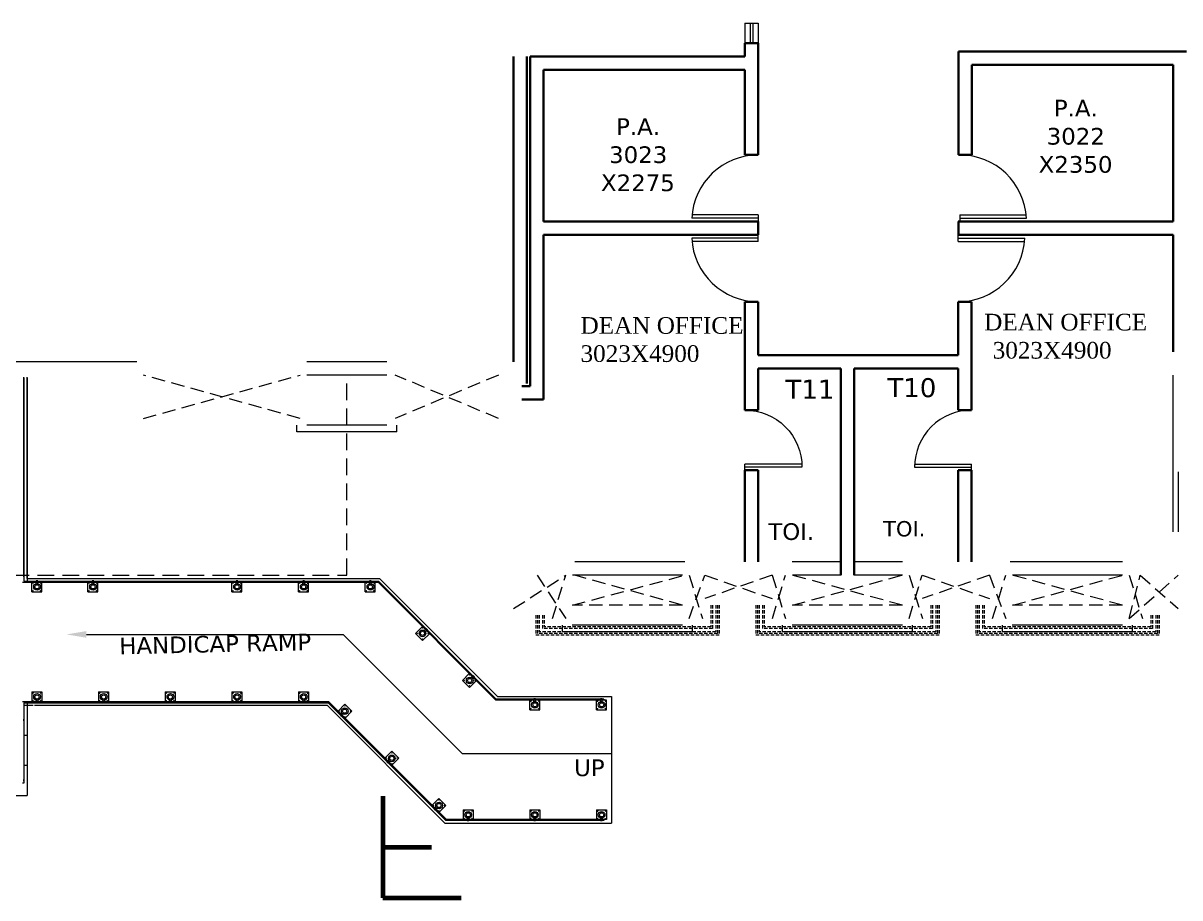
# Model space of a CAD drawing. Header units: millimetres. Extents: x -3092162 to 4513894, y -12317808 to 1849994.
# Drawn here: x -414482 to -397134, y -5892093 to -5878981 of the extents above; entities that cross this region are included whole.
import ezdxf

# ---------------------------------------------------------------- set-up
doc = ezdxf.new("R2010")
doc.units = ezdxf.units.MM
doc.header["$LTSCALE"] = 2
doc.header["$MEASUREMENT"] = 0
doc.linetypes.add('DASHED2', pattern=[0.375, 0.25, -0.125])
doc.linetypes.add('HIDDEN', pattern=[0.375, 0.25, -0.125])
doc.layers.add('AEROW', color=7, linetype='Continuous', lineweight=15, true_color=0x0d0d0d)
doc.layers.add('DOT', color=7, linetype='DASHED2', lineweight=0, true_color=0x89067c)
for name, color, linetype, lineweight in [('DETAIL', 240, 'Continuous', 9), ('DIM', 27, 'Continuous', 5), ('DOOR', 27, 'Continuous', 5), ('glass', 5, 'Continuous', 15), ('PROJ', 251, 'HIDDEN', 5), ('RAILING', 47, 'Continuous', 13), ('RAMP', 253, 'Continuous', 9), ('SILL', 74, 'Continuous', 9), ('STAIR', 252, 'Continuous', 9), ('TEXT', 7, 'Continuous', 13), ('WAll', 250, 'Continuous', 35)]:
    doc.layers.add(name, color=color, linetype=linetype, lineweight=lineweight)
doc.styles.get("Standard").update_dxf_attribs({"font": '', "height": 500})
doc.styles.add('style2', font='')
doc.styles.get('Standard').set_extended_font_data('Times New Roman')
doc.styles.get('style2').set_extended_font_data('Verdana')

msp = doc.modelspace()

# ---------------------------------------------------------------- linework, layer by layer
at = {"layer": 'AEROW', "ltscale": 100}
for p, q in [((-413532.6, -5888143.7), (-409682.8, -5888143.7)), ((-409682.8, -5888143.7), (-407899.1, -5889927.4)), ((-407899.1, -5889927.4), (-405656.6, -5889927.4))]:
    msp.add_line(p, q, dxfattribs=at)
msp.add_solid([(-413532.6, -5888093.7), (-413832.6, -5888143.7), (-413532.6, -5888193.7)], dxfattribs=at)
at = {"layer": 'DETAIL', "color": 253, "lineweight": 5, "ltscale": 0.5}
for p, q in [((-414351.8, -5887506.2), (-414351.8, -5887361.2)), ((-414351.8, -5887361.2), (-414314.3, -5887361.2)), ((-414201.8, -5887506.2), (-414201.8, -5887361.2)), ((-413511.8, -5887506.2), (-413511.8, -5887361.2)), ((-413361.8, -5887506.2), (-413361.8, -5887361.2)), ((-411351.8, -5887506.2), (-411351.8, -5887361.2)), ((-411201.8, -5887506.2), (-411201.8, -5887361.2)), ((-410351.8, -5887506.2), (-410351.8, -5887361.2)), ((-410201.8, -5887506.2), (-410201.8, -5887361.2)), ((-409351.8, -5887506.2), (-409351.8, -5887361.2)), ((-409201.8, -5887506.2), (-409201.8, -5887361.2)), ((-414351.8, -5887506.2), (-414201.8, -5887506.2)), ((-414338.8, -5887368.7), (-414338.8, -5887375.7)), ((-414338.8, -5887368.7), (-414331.8, -5887368.7)), ((-414338.8, -5887375.7), (-414331.8, -5887375.7)), ((-414338.8, -5887493.7), (-414338.8, -5887486.7)), ((-414338.8, -5887486.7), (-414331.8, -5887486.7)), ((-414338.8, -5887493.7), (-414331.8, -5887493.7)), ((-414331.8, -5887368.7), (-414331.8, -5887375.7)), ((-414331.8, -5887493.7), (-414331.8, -5887486.7)), ((-414221.8, -5887368.7), (-414221.8, -5887375.7)), ((-414221.8, -5887368.7), (-414214.8, -5887368.7)), ((-414221.8, -5887375.7), (-414214.8, -5887375.7)), ((-414221.8, -5887493.7), (-414221.8, -5887486.7)), ((-414221.8, -5887486.7), (-414214.8, -5887486.7)), ((-414221.8, -5887493.7), (-414214.8, -5887493.7)), ((-414214.8, -5887368.7), (-414214.8, -5887375.7)), ((-414214.8, -5887493.7), (-414214.8, -5887486.7)), ((-413511.8, -5887506.2), (-413361.8, -5887506.2)), ((-413498.8, -5887368.7), (-413498.8, -5887375.7)), ((-413498.8, -5887368.7), (-413491.8, -5887368.7)), ((-413498.8, -5887375.7), (-413491.8, -5887375.7)), ((-413498.8, -5887493.7), (-413498.8, -5887486.7)), ((-413498.8, -5887486.7), (-413491.8, -5887486.7)), ((-413498.8, -5887493.7), (-413491.8, -5887493.7)), ((-413491.8, -5887368.7), (-413491.8, -5887375.7)), ((-413491.8, -5887493.7), (-413491.8, -5887486.7)), ((-413381.8, -5887368.7), (-413381.8, -5887375.7)), ((-413381.8, -5887368.7), (-413374.8, -5887368.7)), ((-413381.8, -5887375.7), (-413374.8, -5887375.7)), ((-413381.8, -5887493.7), (-413381.8, -5887486.7)), ((-413381.8, -5887486.7), (-413374.8, -5887486.7)), ((-413381.8, -5887493.7), (-413374.8, -5887493.7)), ((-413374.8, -5887368.7), (-413374.8, -5887375.7)), ((-413374.8, -5887493.7), (-413374.8, -5887486.7)), ((-411351.8, -5887506.2), (-411201.8, -5887506.2)), ((-411338.8, -5887368.7), (-411338.8, -5887375.7)), ((-411338.8, -5887368.7), (-411331.8, -5887368.7)), ((-411338.8, -5887375.7), (-411331.8, -5887375.7)), ((-411338.8, -5887493.7), (-411338.8, -5887486.7)), ((-411338.8, -5887486.7), (-411331.8, -5887486.7)), ((-411338.8, -5887493.7), (-411331.8, -5887493.7)), ((-411331.8, -5887368.7), (-411331.8, -5887375.7)), ((-411331.8, -5887493.7), (-411331.8, -5887486.7)), ((-411221.8, -5887368.7), (-411221.8, -5887375.7)), ((-411221.8, -5887368.7), (-411214.8, -5887368.7)), ((-411221.8, -5887375.7), (-411214.8, -5887375.7)), ((-411221.8, -5887493.7), (-411221.8, -5887486.7)), ((-411221.8, -5887486.7), (-411214.8, -5887486.7)), ((-411221.8, -5887493.7), (-411214.8, -5887493.7)), ((-411214.8, -5887368.7), (-411214.8, -5887375.7)), ((-411214.8, -5887493.7), (-411214.8, -5887486.7)), ((-410351.8, -5887506.2), (-410201.8, -5887506.2)), ((-410338.8, -5887368.7), (-410338.8, -5887375.7)), ((-410338.8, -5887368.7), (-410331.8, -5887368.7)), ((-410338.8, -5887375.7), (-410331.8, -5887375.7)), ((-410338.8, -5887493.7), (-410338.8, -5887486.7)), ((-410338.8, -5887486.7), (-410331.8, -5887486.7)), ((-410338.8, -5887493.7), (-410331.8, -5887493.7)), ((-410331.8, -5887368.7), (-410331.8, -5887375.7)), ((-410331.8, -5887493.7), (-410331.8, -5887486.7)), ((-410221.8, -5887368.7), (-410221.8, -5887375.7)), ((-410221.8, -5887368.7), (-410214.8, -5887368.7)), ((-410221.8, -5887375.7), (-410214.8, -5887375.7)), ((-410221.8, -5887493.7), (-410221.8, -5887486.7)), ((-410221.8, -5887486.7), (-410214.8, -5887486.7)), ((-410221.8, -5887493.7), (-410214.8, -5887493.7)), ((-410214.8, -5887368.7), (-410214.8, -5887375.7)), ((-410214.8, -5887493.7), (-410214.8, -5887486.7)), ((-409351.8, -5887506.2), (-409201.8, -5887506.2)), ((-409338.8, -5887368.7), (-409338.8, -5887375.7)), ((-409338.8, -5887368.7), (-409331.8, -5887368.7)), ((-409338.8, -5887375.7), (-409331.8, -5887375.7)), ((-409338.8, -5887493.7), (-409338.8, -5887486.7)), ((-409338.8, -5887486.7), (-409331.8, -5887486.7)), ((-409338.8, -5887493.7), (-409331.8, -5887493.7)), ((-409331.8, -5887368.7), (-409331.8, -5887375.7)), ((-409331.8, -5887493.7), (-409331.8, -5887486.7)), ((-409221.8, -5887368.7), (-409221.8, -5887375.7)), ((-409221.8, -5887368.7), (-409214.8, -5887368.7)), ((-409221.8, -5887375.7), (-409214.8, -5887375.7)), ((-409221.8, -5887493.7), (-409221.8, -5887486.7)), ((-409221.8, -5887486.7), (-409214.8, -5887486.7)), ((-409221.8, -5887493.7), (-409214.8, -5887493.7)), ((-409214.8, -5887368.7), (-409214.8, -5887375.7)), ((-409214.8, -5887493.7), (-409214.8, -5887486.7)), ((-408596.7, -5888129.6), (-408494.2, -5888027.1)), ((-408490.3, -5888041.6), (-408495.3, -5888046.5)), ((-408490.3, -5888051.5), (-408495.3, -5888046.5)), ((-408485.4, -5888046.5), (-408490.3, -5888041.6)), ((-408485.4, -5888046.5), (-408490.3, -5888051.5)), ((-408490.7, -5888235.7), (-408596.7, -5888129.6)), ((-408578.7, -5888130), (-408573.7, -5888125)), ((-408573.7, -5888134.9), (-408578.7, -5888130)), ((-408568.8, -5888130), (-408573.7, -5888125)), ((-408573.7, -5888134.9), (-408568.8, -5888130)), ((-408496, -5888212.7), (-408491, -5888207.8)), ((-408491, -5888217.7), (-408496, -5888212.7)), ((-408486.1, -5888212.7), (-408491, -5888207.8)), ((-408491, -5888217.7), (-408486.1, -5888212.7)), ((-408490.7, -5888235.7), (-408388.1, -5888133.2)), ((-408407.6, -5888124.3), (-408412.5, -5888129.3)), ((-408407.6, -5888134.2), (-408412.5, -5888129.3)), ((-408402.6, -5888129.3), (-408407.6, -5888124.3)), ((-408402.6, -5888129.3), (-408407.6, -5888134.2)), ((-407893.2, -5888833.2), (-407790.6, -5888730.7)), ((-407786.7, -5888745.2), (-407791.7, -5888750.1)), ((-407791.7, -5888750.1), (-407786.7, -5888755.1)), ((-407786.7, -5888745.2), (-407781.8, -5888750.1)), ((-407781.8, -5888750.1), (-407786.7, -5888755.1)), ((-407893.2, -5888833.2), (-407787.1, -5888939.3)), ((-407875.1, -5888833.6), (-407870.2, -5888828.6)), ((-407875.1, -5888833.6), (-407870.2, -5888838.5)), ((-407870.2, -5888828.6), (-407865.2, -5888833.6)), ((-407870.2, -5888838.5), (-407865.2, -5888833.6)), ((-407792.4, -5888916.3), (-407787.4, -5888911.3)), ((-407792.4, -5888916.3), (-407787.4, -5888921.2)), ((-407787.4, -5888911.3), (-407782.5, -5888916.3)), ((-407787.4, -5888921.2), (-407782.5, -5888916.3)), ((-407787.1, -5888939.3), (-407684.6, -5888836.7)), ((-407704, -5888827.9), (-407709, -5888832.8)), ((-407709, -5888832.8), (-407704, -5888837.8)), ((-407704, -5888827.9), (-407699.1, -5888832.8)), ((-407699.1, -5888832.8), (-407704, -5888837.8)), ((-414351.8, -5889006.2), (-414201.8, -5889006.2)), ((-414351.8, -5889006.2), (-414351.8, -5889151.2)), ((-414338.8, -5889018.7), (-414338.8, -5889025.7)), ((-414338.8, -5889018.7), (-414331.8, -5889018.7)), ((-414338.8, -5889025.7), (-414331.8, -5889025.7)), ((-414331.8, -5889018.7), (-414331.8, -5889025.7)), ((-414221.8, -5889018.7), (-414221.8, -5889025.7)), ((-414221.8, -5889018.7), (-414214.8, -5889018.7)), ((-414221.8, -5889025.7), (-414214.8, -5889025.7)), ((-414214.8, -5889018.7), (-414214.8, -5889025.7)), ((-414201.8, -5889006.2), (-414201.8, -5889151.2)), ((-413351.8, -5889006.2), (-413201.8, -5889006.2)), ((-413351.8, -5889006.2), (-413351.8, -5889151.2)), ((-413338.8, -5889018.7), (-413338.8, -5889025.7)), ((-413338.8, -5889018.7), (-413331.8, -5889018.7)), ((-413338.8, -5889025.7), (-413331.8, -5889025.7)), ((-413331.8, -5889018.7), (-413331.8, -5889025.7)), ((-413221.8, -5889018.7), (-413221.8, -5889025.7)), ((-413221.8, -5889018.7), (-413214.8, -5889018.7)), ((-413221.8, -5889025.7), (-413214.8, -5889025.7)), ((-413214.8, -5889018.7), (-413214.8, -5889025.7)), ((-413201.8, -5889006.2), (-413201.8, -5889151.2)), ((-412351.8, -5889006.2), (-412201.8, -5889006.2)), ((-412351.8, -5889006.2), (-412351.8, -5889151.2)), ((-412338.8, -5889018.7), (-412338.8, -5889025.7)), ((-412338.8, -5889018.7), (-412331.8, -5889018.7)), ((-412338.8, -5889025.7), (-412331.8, -5889025.7)), ((-412331.8, -5889018.7), (-412331.8, -5889025.7)), ((-412221.8, -5889018.7), (-412221.8, -5889025.7)), ((-412221.8, -5889018.7), (-412214.8, -5889018.7)), ((-412221.8, -5889025.7), (-412214.8, -5889025.7)), ((-412214.8, -5889018.7), (-412214.8, -5889025.7)), ((-412201.8, -5889006.2), (-412201.8, -5889151.2)), ((-411351.8, -5889006.2), (-411201.8, -5889006.2)), ((-411351.8, -5889006.2), (-411351.8, -5889151.2)), ((-411338.8, -5889018.7), (-411338.8, -5889025.7)), ((-411338.8, -5889018.7), (-411331.8, -5889018.7)), ((-411338.8, -5889025.7), (-411331.8, -5889025.7)), ((-411331.8, -5889018.7), (-411331.8, -5889025.7)), ((-411221.8, -5889018.7), (-411221.8, -5889025.7)), ((-411221.8, -5889018.7), (-411214.8, -5889018.7)), ((-411221.8, -5889025.7), (-411214.8, -5889025.7)), ((-411214.8, -5889018.7), (-411214.8, -5889025.7)), ((-411201.8, -5889006.2), (-411201.8, -5889151.2)), ((-410351.8, -5889006.2), (-410201.8, -5889006.2)), ((-410351.8, -5889006.2), (-410351.8, -5889151.2)), ((-410338.8, -5889018.7), (-410338.8, -5889025.7)), ((-410338.8, -5889018.7), (-410331.8, -5889018.7)), ((-410338.8, -5889025.7), (-410331.8, -5889025.7)), ((-410331.8, -5889018.7), (-410331.8, -5889025.7)), ((-410221.8, -5889018.7), (-410221.8, -5889025.7)), ((-410221.8, -5889018.7), (-410214.8, -5889018.7)), ((-410221.8, -5889025.7), (-410214.8, -5889025.7)), ((-410214.8, -5889018.7), (-410214.8, -5889025.7)), ((-410201.8, -5889006.2), (-410201.8, -5889151.2)), ((-414314.3, -5889151.2), (-414351.8, -5889151.2)), ((-414338.8, -5889143.7), (-414338.8, -5889136.7)), ((-414338.8, -5889136.7), (-414331.8, -5889136.7)), ((-414338.8, -5889143.7), (-414331.8, -5889143.7)), ((-414331.8, -5889143.7), (-414331.8, -5889136.7)), ((-414221.8, -5889143.7), (-414221.8, -5889136.7)), ((-414221.8, -5889136.7), (-414214.8, -5889136.7)), ((-414221.8, -5889143.7), (-414214.8, -5889143.7)), ((-414214.8, -5889143.7), (-414214.8, -5889136.7)), ((-413338.8, -5889143.7), (-413338.8, -5889136.7)), ((-413338.8, -5889136.7), (-413331.8, -5889136.7)), ((-413338.8, -5889143.7), (-413331.8, -5889143.7)), ((-413331.8, -5889143.7), (-413331.8, -5889136.7)), ((-413221.8, -5889143.7), (-413221.8, -5889136.7)), ((-413221.8, -5889136.7), (-413214.8, -5889136.7)), ((-413221.8, -5889143.7), (-413214.8, -5889143.7)), ((-413214.8, -5889143.7), (-413214.8, -5889136.7)), ((-412338.8, -5889143.7), (-412338.8, -5889136.7)), ((-412338.8, -5889136.7), (-412331.8, -5889136.7)), ((-412338.8, -5889143.7), (-412331.8, -5889143.7)), ((-412331.8, -5889143.7), (-412331.8, -5889136.7)), ((-412221.8, -5889143.7), (-412221.8, -5889136.7)), ((-412221.8, -5889136.7), (-412214.8, -5889136.7)), ((-412221.8, -5889143.7), (-412214.8, -5889143.7)), ((-412214.8, -5889143.7), (-412214.8, -5889136.7)), ((-411338.8, -5889143.7), (-411338.8, -5889136.7)), ((-411338.8, -5889136.7), (-411331.8, -5889136.7)), ((-411338.8, -5889143.7), (-411331.8, -5889143.7)), ((-411331.8, -5889143.7), (-411331.8, -5889136.7)), ((-411221.8, -5889143.7), (-411221.8, -5889136.7)), ((-411221.8, -5889136.7), (-411214.8, -5889136.7)), ((-411221.8, -5889143.7), (-411214.8, -5889143.7)), ((-411214.8, -5889143.7), (-411214.8, -5889136.7)), ((-410338.8, -5889143.7), (-410338.8, -5889136.7)), ((-410338.8, -5889136.7), (-410331.8, -5889136.7)), ((-410338.8, -5889143.7), (-410331.8, -5889143.7)), ((-410331.8, -5889143.7), (-410331.8, -5889136.7)), ((-410221.8, -5889143.7), (-410221.8, -5889136.7)), ((-410221.8, -5889136.7), (-410214.8, -5889136.7)), ((-410221.8, -5889143.7), (-410214.8, -5889143.7)), ((-410214.8, -5889143.7), (-410214.8, -5889136.7)), ((-409657.4, -5889190.3), (-409759.9, -5889292.8)), ((-409657, -5889208.3), (-409662, -5889213.3)), ((-409657, -5889218.2), (-409662, -5889213.3)), ((-409551.3, -5889296.4), (-409657.4, -5889190.3)), ((-409652.1, -5889213.3), (-409657, -5889208.3)), ((-409652.1, -5889213.3), (-409657, -5889218.2)), ((-406884.1, -5889274), (-406884.1, -5889129)), ((-406884.1, -5889274), (-406734.1, -5889274)), ((-406871.1, -5889136.5), (-406871.1, -5889143.5)), ((-406871.1, -5889136.5), (-406864.1, -5889136.5)), ((-406871.1, -5889143.5), (-406864.1, -5889143.5)), ((-406871.1, -5889261.5), (-406871.1, -5889254.5)), ((-406871.1, -5889254.5), (-406864.1, -5889254.5)), ((-406871.1, -5889261.5), (-406864.1, -5889261.5)), ((-406864.1, -5889136.5), (-406864.1, -5889143.5)), ((-406864.1, -5889261.5), (-406864.1, -5889254.5)), ((-406754.1, -5889136.5), (-406754.1, -5889143.5)), ((-406754.1, -5889136.5), (-406747.1, -5889136.5)), ((-406754.1, -5889143.5), (-406747.1, -5889143.5)), ((-406754.1, -5889261.5), (-406754.1, -5889254.5)), ((-406754.1, -5889254.5), (-406747.1, -5889254.5)), ((-406754.1, -5889261.5), (-406747.1, -5889261.5)), ((-406747.1, -5889136.5), (-406747.1, -5889143.5)), ((-406747.1, -5889261.5), (-406747.1, -5889254.5)), ((-406734.1, -5889274), (-406734.1, -5889129)), ((-405884.1, -5889274), (-405884.1, -5889129)), ((-405884.1, -5889274), (-405734.1, -5889274)), ((-405871.1, -5889136.5), (-405871.1, -5889143.5)), ((-405871.1, -5889136.5), (-405864.1, -5889136.5)), ((-405871.1, -5889143.5), (-405864.1, -5889143.5)), ((-405871.1, -5889261.5), (-405871.1, -5889254.5)), ((-405871.1, -5889254.5), (-405864.1, -5889254.5)), ((-405871.1, -5889261.5), (-405864.1, -5889261.5)), ((-405864.1, -5889136.5), (-405864.1, -5889143.5)), ((-405864.1, -5889261.5), (-405864.1, -5889254.5)), ((-405734.1, -5889129), (-405771.6, -5889129)), ((-405754.1, -5889136.5), (-405754.1, -5889143.5)), ((-405754.1, -5889136.5), (-405747.1, -5889136.5)), ((-405754.1, -5889143.5), (-405747.1, -5889143.5)), ((-405754.1, -5889261.5), (-405754.1, -5889254.5)), ((-405754.1, -5889254.5), (-405747.1, -5889254.5)), ((-405754.1, -5889261.5), (-405747.1, -5889261.5)), ((-405747.1, -5889136.5), (-405747.1, -5889143.5)), ((-405747.1, -5889261.5), (-405747.1, -5889254.5)), ((-405734.1, -5889274), (-405734.1, -5889129)), ((-409745.4, -5889296.7), (-409740.5, -5889291.8)), ((-409740.5, -5889301.7), (-409745.4, -5889296.7)), ((-409735.5, -5889296.7), (-409740.5, -5889291.8)), ((-409740.5, -5889301.7), (-409735.5, -5889296.7)), ((-409662.7, -5889379.4), (-409657.7, -5889374.5)), ((-409657.7, -5889384.4), (-409662.7, -5889379.4)), ((-409652.8, -5889379.4), (-409657.7, -5889374.5)), ((-409657.7, -5889384.4), (-409652.8, -5889379.4)), ((-409551.3, -5889296.4), (-409653.9, -5889398.9)), ((-409574.3, -5889291.1), (-409579.3, -5889296)), ((-409574.3, -5889301), (-409579.3, -5889296)), ((-409569.4, -5889296), (-409574.3, -5889291.1)), ((-409569.4, -5889296), (-409574.3, -5889301)), ((-408953.8, -5889893.9), (-409056.3, -5889996.4)), ((-408953.5, -5889911.9), (-408958.4, -5889916.8)), ((-408958.4, -5889916.8), (-408953.5, -5889921.8)), ((-408953.8, -5889893.9), (-408847.8, -5889999.9)), ((-408953.5, -5889911.9), (-408948.5, -5889916.8)), ((-408948.5, -5889916.8), (-408953.5, -5889921.8)), ((-409041.9, -5890000.3), (-409036.9, -5889995.3)), ((-409041.9, -5890000.3), (-409036.9, -5890005.2)), ((-409036.9, -5889995.3), (-409032, -5890000.3)), ((-409036.9, -5890005.2), (-409032, -5890000.3)), ((-408959.1, -5890083), (-408954.2, -5890078.1)), ((-408959.1, -5890083), (-408954.2, -5890088)), ((-408954.2, -5890078.1), (-408949.2, -5890083)), ((-408954.2, -5890088), (-408949.2, -5890083)), ((-408847.8, -5889999.9), (-408950.3, -5890102.5)), ((-408870.7, -5889994.6), (-408875.7, -5889999.6)), ((-408875.7, -5889999.6), (-408870.7, -5890004.5)), ((-408870.7, -5889994.6), (-408865.8, -5889999.6)), ((-408865.8, -5889999.6), (-408870.7, -5890004.5)), ((-408246.7, -5890601), (-408349.2, -5890703.5)), ((-408246.4, -5890619), (-408251.3, -5890623.9)), ((-408251.3, -5890623.9), (-408246.4, -5890628.9)), ((-408246.7, -5890601), (-408140.6, -5890707)), ((-408246.4, -5890619), (-408241.4, -5890623.9)), ((-408241.4, -5890623.9), (-408246.4, -5890628.9)), ((-408334.7, -5890707.4), (-408329.8, -5890702.4)), ((-408334.7, -5890707.4), (-408329.8, -5890712.3)), ((-408329.8, -5890702.4), (-408324.8, -5890707.4)), ((-408329.8, -5890712.3), (-408324.8, -5890707.4)), ((-408252, -5890790.1), (-408247.1, -5890785.2)), ((-408252, -5890790.1), (-408247.1, -5890795.1)), ((-408247.1, -5890785.2), (-408242.1, -5890790.1)), ((-408247.1, -5890795.1), (-408242.1, -5890790.1)), ((-408140.6, -5890707), (-408243.2, -5890809.6)), ((-408163.6, -5890701.7), (-408168.6, -5890706.7)), ((-408168.6, -5890706.7), (-408163.6, -5890711.6)), ((-408163.6, -5890701.7), (-408158.7, -5890706.7)), ((-408158.7, -5890706.7), (-408163.6, -5890711.6)), ((-407884.1, -5890774), (-407734.1, -5890774)), ((-407884.1, -5890774), (-407884.1, -5890919)), ((-407871.1, -5890786.5), (-407871.1, -5890793.5)), ((-407871.1, -5890786.5), (-407864.1, -5890786.5)), ((-407871.1, -5890793.5), (-407864.1, -5890793.5)), ((-407864.1, -5890786.5), (-407864.1, -5890793.5)), ((-407754.1, -5890786.5), (-407754.1, -5890793.5)), ((-407754.1, -5890786.5), (-407747.1, -5890786.5)), ((-407754.1, -5890793.5), (-407747.1, -5890793.5)), ((-407747.1, -5890786.5), (-407747.1, -5890793.5)), ((-407734.1, -5890774), (-407734.1, -5890919)), ((-406884.1, -5890774), (-406734.1, -5890774)), ((-406884.1, -5890774), (-406884.1, -5890919)), ((-406871.1, -5890786.5), (-406871.1, -5890793.5)), ((-406871.1, -5890786.5), (-406864.1, -5890786.5)), ((-406871.1, -5890793.5), (-406864.1, -5890793.5)), ((-406864.1, -5890786.5), (-406864.1, -5890793.5)), ((-406754.1, -5890786.5), (-406754.1, -5890793.5)), ((-406754.1, -5890786.5), (-406747.1, -5890786.5)), ((-406754.1, -5890793.5), (-406747.1, -5890793.5)), ((-406747.1, -5890786.5), (-406747.1, -5890793.5)), ((-406734.1, -5890774), (-406734.1, -5890919)), ((-405884.1, -5890774), (-405734.1, -5890774)), ((-405884.1, -5890774), (-405884.1, -5890919)), ((-405871.1, -5890786.5), (-405871.1, -5890793.5)), ((-405871.1, -5890786.5), (-405864.1, -5890786.5)), ((-405871.1, -5890793.5), (-405864.1, -5890793.5)), ((-405864.1, -5890786.5), (-405864.1, -5890793.5)), ((-405754.1, -5890786.5), (-405754.1, -5890793.5)), ((-405754.1, -5890786.5), (-405747.1, -5890786.5)), ((-405754.1, -5890793.5), (-405747.1, -5890793.5)), ((-405747.1, -5890786.5), (-405747.1, -5890793.5)), ((-405734.1, -5890774), (-405734.1, -5890919)), ((-407871.1, -5890911.5), (-407871.1, -5890904.5)), ((-407871.1, -5890904.5), (-407864.1, -5890904.5)), ((-407871.1, -5890911.5), (-407864.1, -5890911.5)), ((-407864.1, -5890911.5), (-407864.1, -5890904.5)), ((-407754.1, -5890911.5), (-407754.1, -5890904.5)), ((-407754.1, -5890904.5), (-407747.1, -5890904.5)), ((-407754.1, -5890911.5), (-407747.1, -5890911.5)), ((-407747.1, -5890911.5), (-407747.1, -5890904.5)), ((-406871.1, -5890911.5), (-406871.1, -5890904.5)), ((-406871.1, -5890904.5), (-406864.1, -5890904.5)), ((-406871.1, -5890911.5), (-406864.1, -5890911.5)), ((-406864.1, -5890911.5), (-406864.1, -5890904.5)), ((-406754.1, -5890911.5), (-406754.1, -5890904.5)), ((-406754.1, -5890904.5), (-406747.1, -5890904.5)), ((-406754.1, -5890911.5), (-406747.1, -5890911.5)), ((-406747.1, -5890911.5), (-406747.1, -5890904.5)), ((-405871.1, -5890911.5), (-405871.1, -5890904.5)), ((-405871.1, -5890904.5), (-405864.1, -5890904.5)), ((-405871.1, -5890911.5), (-405864.1, -5890911.5)), ((-405864.1, -5890911.5), (-405864.1, -5890904.5)), ((-405754.1, -5890911.5), (-405754.1, -5890904.5)), ((-405754.1, -5890904.5), (-405747.1, -5890904.5)), ((-405754.1, -5890911.5), (-405747.1, -5890911.5)), ((-405747.1, -5890911.5), (-405747.1, -5890904.5))]:
    msp.add_line(p, q, dxfattribs=at)
at = {"layer": 'DIM', "lineweight": 80, "ltscale": 100}
for p, q in [((-409087.3, -5890570.6), (-409087.3, -5892092.6)), ((-409087.3, -5891331.6), (-408359.8, -5891331.6)), ((-409087.3, -5892092.6), (-407914.3, -5892092.6))]:
    msp.add_line(p, q, dxfattribs=at)
at = {"layer": 'DOOR', "ltscale": 100}
for p, q in [((-403456.8, -5881906.2), (-404455.6, -5881906.2)), ((-403456.8, -5881856.2), (-404451.8, -5881856.2)), ((-403456.8, -5881856.2), (-403456.8, -5881956.2)), ((-400434.3, -5881856.2), (-399439.3, -5881856.2)), ((-400434.3, -5881856.2), (-400434.3, -5881956.2)), ((-400434.3, -5881906.2), (-399435.6, -5881906.2)), ((-403456.8, -5882256.2), (-403456.8, -5882156.2)), ((-400456.8, -5882256.2), (-400456.8, -5882156.2)), ((-403456.8, -5882206.2), (-404455.6, -5882206.2)), ((-403456.8, -5882256.2), (-404451.8, -5882256.2)), ((-400456.8, -5882206.2), (-399458.1, -5882206.2)), ((-400456.8, -5882256.2), (-399461.8, -5882256.2))]:
    msp.add_line(p, q, dxfattribs=at)
at = {"layer": 'DOOR', "ltscale": 200}
for p, q in [((-402803, -5885591.2), (-403656.8, -5885591.2)), ((-403656.8, -5885681.2), (-403656.8, -5885591.2)), ((-401110.6, -5885591.2), (-400256.8, -5885591.2)), ((-400256.8, -5885681.2), (-400256.8, -5885591.2)), ((-402801.8, -5885636.2), (-403656.8, -5885636.2)), ((-401111.8, -5885636.2), (-400256.8, -5885636.2))]:
    msp.add_line(p, q, dxfattribs=at)
at = {"layer": 'DOOR', "ltscale": 100}
for centre, start, end in [((-403456.8, -5881956.2), 90, 177.13402), ((-400434.3, -5881956.2), 2.86598, 90), ((-403456.8, -5882156.2), 182.86598, 270), ((-400456.8, -5882156.2), 270, 357.13402)]:
    msp.add_arc(centre, 1000, start, end, dxfattribs=at)
at = {"layer": 'DOT', "ltscale": 400}
for p, q in [((-410328.4, -5884906.2), (-412678.4, -5884256.2)), ((-412678.4, -5884906.2), (-410328.4, -5884256.2)), ((-407353.9, -5884906.2), (-408904.3, -5884256.2)), ((-407353.9, -5884256.2), (-408904.3, -5884906.2)), ((-407128.4, -5887756.2), (-406344.3, -5887256.2)), ((-406771, -5887256.2), (-406344.3, -5887906.2)), ((-406544.3, -5887906.2), (-406344.3, -5887256.2)), ((-406244.3, -5887706.2), (-404594.3, -5887265.6)), ((-404594.3, -5887706.2), (-406209.2, -5887256.2)), ((-404494.3, -5887256.2), (-404294.3, -5887906.2)), ((-404494.3, -5887906.2), (-404259.2, -5887256.2)), ((-403249.2, -5887256.2), (-404259.2, -5887606.2)), ((-404259.2, -5887256.2), (-403249.2, -5887606.2)), ((-403249.2, -5887256.2), (-403049.2, -5887906.2)), ((-403244.8, -5887906.2), (-403049.2, -5887256.2)), ((-402944.8, -5887706.2), (-401298.9, -5887256.2)), ((-401294.8, -5887706.2), (-402944.8, -5887256.2)), ((-401194.8, -5887256.2), (-400994.8, -5887906.2)), ((-401194.8, -5887906.2), (-400998.9, -5887256.2)), ((-399989.2, -5887256.2), (-400998.9, -5887606.2)), ((-400998.9, -5887256.2), (-399989.2, -5887606.2)), ((-399989.2, -5887256.2), (-399744.3, -5887906.2)), ((-399944.3, -5887906.2), (-399744.3, -5887256.2)), ((-399644.3, -5887706.2), (-397994.3, -5887256.2)), ((-397994.3, -5887706.2), (-399644.3, -5887256.2)), ((-397894.3, -5887256.2), (-397694.3, -5887906.2)), ((-397894.3, -5887906.2), (-397728.8, -5887256.2)), ((-397894.3, -5887906.2), (-397158.4, -5887256.2)), ((-397728.8, -5887256.2), (-397158.4, -5887756.2)), ((-404594.3, -5887706.2), (-406244.3, -5887706.2)), ((-401294.8, -5887706.2), (-402944.8, -5887706.2)), ((-397994.3, -5887706.2), (-399644.3, -5887706.2))]:
    msp.add_line(p, q, dxfattribs=at)
at = {"layer": 'DOT', "ltscale": 500}
for p, q in [((-409628.8, -5887256.2), (-409628.8, -5884256.2)), ((-423268.5, -5887256.2), (-409628.8, -5887256.2))]:
    msp.add_line(p, q, dxfattribs=at)
at = {"layer": 'DOT', "linetype": 'DASHED2', "ltscale": 100}
for p, q in [((-404170.2, -5887706.2), (-404170.2, -5888031.2)), ((-404145.2, -5887706.2), (-404145.2, -5888056.2)), ((-404095.2, -5887706.2), (-404095.2, -5888106.2)), ((-404070.2, -5887706.2), (-404070.2, -5888131.2)), ((-404045.2, -5887706.2), (-404045.2, -5888156.2)), ((-403495.6, -5887706.2), (-403495.6, -5888156.2)), ((-403470.6, -5887706.2), (-403470.6, -5888131.2)), ((-403445.6, -5887706.2), (-403445.6, -5888106.2)), ((-403395.6, -5887706.2), (-403395.6, -5888056.2)), ((-403370.6, -5887706.2), (-403370.6, -5888031.2)), ((-400870.6, -5887706.2), (-400870.6, -5888031.2)), ((-400845.6, -5887706.2), (-400845.6, -5888056.2)), ((-400795.6, -5887706.2), (-400795.6, -5888106.2)), ((-400770.6, -5887706.2), (-400770.6, -5888131.2)), ((-400745.6, -5887706.2), (-400745.6, -5888156.2)), ((-400195.1, -5887706.2), (-400195.1, -5888156.2)), ((-400170.1, -5887706.2), (-400170.1, -5888131.2)), ((-400145.1, -5887706.2), (-400145.1, -5888106.2)), ((-400095.1, -5887706.2), (-400095.1, -5888056.2)), ((-400070.1, -5887706.2), (-400070.1, -5888031.2)), ((-406795.2, -5887856.2), (-406795.2, -5888156.2)), ((-406770.2, -5887856.2), (-406770.2, -5888131.2)), ((-406745.2, -5887856.2), (-406745.2, -5888106.2)), ((-406695.2, -5887856.2), (-406695.2, -5888056.2)), ((-406670.2, -5887856.2), (-406670.2, -5888031.2)), ((-397570.1, -5887856.2), (-397570.1, -5888031.2)), ((-397545.1, -5887856.2), (-397545.1, -5888056.2)), ((-397495.1, -5887856.2), (-397495.1, -5888106.2)), ((-397470.1, -5887856.2), (-397470.1, -5888131.2)), ((-397445.1, -5887856.2), (-397445.1, -5888156.2)), ((-404145.2, -5888056.2), (-406695.2, -5888056.2)), ((-404170.2, -5888031.2), (-406670.2, -5888031.2)), ((-404622.7, -5888006.2), (-406272.7, -5888006.2)), ((-400845.6, -5888056.2), (-403395.6, -5888056.2)), ((-400870.6, -5888031.2), (-403370.6, -5888031.2)), ((-401323.1, -5888006.2), (-402973.1, -5888006.2)), ((-397545.1, -5888056.2), (-400095.1, -5888056.2)), ((-397570.1, -5888031.2), (-400070.1, -5888031.2)), ((-398022.6, -5888006.2), (-399672.6, -5888006.2)), ((-404045.2, -5888156.2), (-406795.2, -5888156.2)), ((-404070.2, -5888131.2), (-406770.2, -5888131.2)), ((-404095.2, -5888106.2), (-406745.2, -5888106.2)), ((-400745.6, -5888156.2), (-403495.6, -5888156.2)), ((-400770.6, -5888131.2), (-403470.6, -5888131.2)), ((-400795.6, -5888106.2), (-403445.6, -5888106.2)), ((-397445.1, -5888156.2), (-400195.1, -5888156.2)), ((-397470.1, -5888131.2), (-400170.1, -5888131.2)), ((-397495.1, -5888106.2), (-400145.1, -5888106.2))]:
    msp.add_line(p, q, dxfattribs=at)
at = {"layer": 'glass', "ltscale": 100}
for p, q in [((-403576.8, -5878986.2), (-403576.8, -5879281.2)), ((-403536.8, -5878986.2), (-403536.8, -5879281.2)), ((-397159.3, -5885706.2), (-397159.3, -5886606.2))]:
    msp.add_line(p, q, dxfattribs=at)
at = {"layer": 'PROJ', "ltscale": 250}
for p, q in [((-409028.4, -5885006.2), (-410228.4, -5885006.2)), ((-404594.3, -5888006.2), (-406244.3, -5888006.2)), ((-401294.8, -5888006.2), (-402944.8, -5888006.2)), ((-397994.3, -5888006.2), (-399644.3, -5888006.2))]:
    msp.add_line(p, q, dxfattribs=at)
at = {"layer": 'RAILING', "ltscale": 100}
for p, q in [((-414474.3, -5884295.8), (-414474.3, -5887345.2)), ((-414490.3, -5887361.2), (-409160.1, -5887361.2)), ((-414474.3, -5887345.2), (-409153.5, -5887345.2)), ((-409160.1, -5887361.2), (-407391.8, -5889129.5)), ((-409153.5, -5887345.2), (-407385.5, -5889113.1)), ((-414490.3, -5889151.2), (-409901.5, -5889151.2)), ((-414474.3, -5889167.2), (-409908.2, -5889167.2)), ((-414474.3, -5889167.2), (-414474.3, -5890371.3)), ((-409908.2, -5889167.2), (-408140.6, -5890934.8)), ((-409901.5, -5889151.2), (-408134.4, -5890918.4)), ((-405771.6, -5889129.5), (-407391.8, -5889129.5)), ((-405771.6, -5889113.1), (-407385.5, -5889113.1)), ((-405771.6, -5889113.1), (-405771.6, -5889129.5)), ((-414474.3, -5890371.3), (-414490.3, -5890371.3)), ((-405771.6, -5890934.8), (-408140.6, -5890934.8)), ((-405771.6, -5890918.4), (-408134.4, -5890918.4)), ((-405771.6, -5890918.4), (-405771.6, -5890934.8))]:
    msp.add_line(p, q, dxfattribs=at)
at = {"layer": 'RAILING', "ltscale": 0.5}
for p, q in [((-414474.3, -5884371.2), (-414470.3, -5884371.2)), ((-414474.3, -5884396.2), (-414470.3, -5884396.2)), ((-414470.3, -5884371.2), (-414470.3, -5884396.2)), ((-414474.3, -5885271.2), (-414470.3, -5885271.2)), ((-414470.3, -5885271.2), (-414470.3, -5885296.2)), ((-414474.3, -5885296.2), (-414470.3, -5885296.2)), ((-414474.3, -5886171.2), (-414470.3, -5886171.2)), ((-414474.3, -5886196.2), (-414470.3, -5886196.2)), ((-414470.3, -5886171.2), (-414470.3, -5886196.2)), ((-414474.3, -5887071.2), (-414470.3, -5887071.2)), ((-414474.3, -5887096.2), (-414470.3, -5887096.2)), ((-414470.3, -5887071.2), (-414470.3, -5887096.2)), ((-414289.3, -5887345.2), (-414289.3, -5887341.2)), ((-414264.3, -5887341.2), (-414289.3, -5887341.2)), ((-414289.3, -5887378.2), (-414289.3, -5887361.2)), ((-414264.3, -5887345.2), (-414264.3, -5887341.2)), ((-414264.3, -5887378.2), (-414264.3, -5887361.2)), ((-413449.3, -5887345.2), (-413449.3, -5887341.2)), ((-413424.3, -5887341.2), (-413449.3, -5887341.2)), ((-413449.3, -5887378.2), (-413449.3, -5887361.2)), ((-413424.3, -5887345.2), (-413424.3, -5887341.2)), ((-413424.3, -5887378.2), (-413424.3, -5887361.2)), ((-411289.3, -5887345.2), (-411289.3, -5887341.2)), ((-411264.3, -5887341.2), (-411289.3, -5887341.2)), ((-411289.3, -5887378.2), (-411289.3, -5887361.2)), ((-411264.3, -5887345.2), (-411264.3, -5887341.2)), ((-411264.3, -5887378.2), (-411264.3, -5887361.2)), ((-410289.3, -5887345.2), (-410289.3, -5887341.2)), ((-410264.3, -5887341.2), (-410289.3, -5887341.2)), ((-410289.3, -5887378.2), (-410289.3, -5887361.2)), ((-410264.3, -5887345.2), (-410264.3, -5887341.2)), ((-410264.3, -5887378.2), (-410264.3, -5887361.2)), ((-409289.3, -5887345.2), (-409289.3, -5887341.2)), ((-409264.3, -5887341.2), (-409289.3, -5887341.2)), ((-409289.3, -5887378.2), (-409289.3, -5887361.2)), ((-409264.3, -5887345.2), (-409264.3, -5887341.2)), ((-409264.3, -5887378.2), (-409264.3, -5887361.2)), ((-408438.7, -5888060), (-408435.9, -5888057.2)), ((-408435.9, -5888057.2), (-408418.2, -5888074.8)), ((-408462, -5888083.3), (-408450, -5888071.3)), ((-408444.3, -5888101), (-408432.3, -5888089)), ((-408421, -5888077.7), (-408418.2, -5888074.8)), ((-407758.5, -5888786.9), (-407746.4, -5888774.9)), ((-407740.8, -5888804.6), (-407728.8, -5888792.5)), ((-407735.1, -5888763.5), (-407732.3, -5888760.7)), ((-407714.6, -5888778.4), (-407732.3, -5888760.7)), ((-407717.4, -5888781.2), (-407714.6, -5888778.4)), ((-414289.3, -5889134.2), (-414289.3, -5889151.2)), ((-414289.3, -5889167.2), (-414289.3, -5889171.2)), ((-414264.3, -5889171.2), (-414289.3, -5889171.2)), ((-414264.3, -5889134.2), (-414264.3, -5889151.2)), ((-414264.3, -5889167.2), (-414264.3, -5889171.2)), ((-413289.3, -5889134.2), (-413289.3, -5889151.2)), ((-413289.3, -5889167.2), (-413289.3, -5889171.2)), ((-413264.3, -5889171.2), (-413289.3, -5889171.2)), ((-413264.3, -5889134.2), (-413264.3, -5889151.2)), ((-413264.3, -5889167.2), (-413264.3, -5889171.2)), ((-412289.3, -5889134.2), (-412289.3, -5889151.2)), ((-412289.3, -5889167.2), (-412289.3, -5889171.2)), ((-412264.3, -5889171.2), (-412289.3, -5889171.2)), ((-412264.3, -5889134.2), (-412264.3, -5889151.2)), ((-412264.3, -5889167.2), (-412264.3, -5889171.2)), ((-411289.3, -5889134.2), (-411289.3, -5889151.2)), ((-411289.3, -5889167.2), (-411289.3, -5889171.2)), ((-411264.3, -5889171.2), (-411289.3, -5889171.2)), ((-411264.3, -5889134.2), (-411264.3, -5889151.2)), ((-411264.3, -5889167.2), (-411264.3, -5889171.2)), ((-410289.3, -5889134.2), (-410289.3, -5889151.2)), ((-410289.3, -5889167.2), (-410289.3, -5889171.2)), ((-410264.3, -5889171.2), (-410289.3, -5889171.2)), ((-410264.3, -5889134.2), (-410264.3, -5889151.2)), ((-410264.3, -5889167.2), (-410264.3, -5889171.2)), ((-406821.6, -5889113), (-406821.6, -5889109)), ((-406796.6, -5889109), (-406821.6, -5889109)), ((-406821.6, -5889146), (-406821.6, -5889129)), ((-406796.6, -5889113), (-406796.6, -5889109)), ((-406796.6, -5889146), (-406796.6, -5889129)), ((-405821.6, -5889113), (-405821.6, -5889109)), ((-405796.6, -5889109), (-405821.6, -5889109)), ((-405821.6, -5889146), (-405821.6, -5889129)), ((-405796.6, -5889113), (-405796.6, -5889109)), ((-405796.6, -5889146), (-405796.6, -5889129)), ((-414474.3, -5889416.2), (-414470.3, -5889416.2)), ((-414474.3, -5889441.2), (-414470.3, -5889441.2)), ((-414470.3, -5889441.2), (-414470.3, -5889416.2)), ((-409727, -5889348.3), (-409729.9, -5889351.2)), ((-409729.9, -5889351.2), (-409712.2, -5889368.8)), ((-409703.7, -5889325), (-409715.7, -5889337)), ((-409709.4, -5889366), (-409712.2, -5889368.8)), ((-409686, -5889342.7), (-409698, -5889354.7)), ((-409023.5, -5890051.9), (-409026.3, -5890054.7)), ((-409008.6, -5890072.4), (-409026.3, -5890054.7)), ((-409000.1, -5890028.6), (-409012.2, -5890040.6)), ((-409005.8, -5890069.6), (-409008.6, -5890072.4)), ((-408982.5, -5890046.2), (-408994.5, -5890058.3)), ((-414474.3, -5890316.2), (-414470.3, -5890316.2)), ((-414474.3, -5890341.2), (-414470.3, -5890341.2)), ((-414470.3, -5890341.2), (-414470.3, -5890316.2)), ((-408316.4, -5890759), (-408319.2, -5890761.8)), ((-408301.5, -5890779.5), (-408319.2, -5890761.8)), ((-408293, -5890735.7), (-408305, -5890747.7)), ((-408298.7, -5890776.7), (-408301.5, -5890779.5)), ((-408275.3, -5890753.3), (-408287.4, -5890765.4)), ((-407821.6, -5890902), (-407821.6, -5890919)), ((-407821.6, -5890935), (-407821.6, -5890939)), ((-407796.6, -5890939), (-407821.6, -5890939)), ((-407796.6, -5890902), (-407796.6, -5890919)), ((-407796.6, -5890935), (-407796.6, -5890939)), ((-406821.6, -5890902), (-406821.6, -5890919)), ((-406821.6, -5890935), (-406821.6, -5890939)), ((-406796.6, -5890939), (-406821.6, -5890939)), ((-406796.6, -5890902), (-406796.6, -5890919)), ((-406796.6, -5890935), (-406796.6, -5890939)), ((-405821.6, -5890902), (-405821.6, -5890919)), ((-405821.6, -5890935), (-405821.6, -5890939)), ((-405796.6, -5890939), (-405821.6, -5890939)), ((-405796.6, -5890902), (-405796.6, -5890919)), ((-405796.6, -5890935), (-405796.6, -5890939))]:
    msp.add_line(p, q, dxfattribs=at)
for centre, radius in [((-414274.3, -5887431.2), 50), ((-414274.3, -5887431.2), 31), ((-413434.3, -5887431.2), 50), ((-413434.3, -5887431.2), 31), ((-411274.3, -5887431.2), 50), ((-411274.3, -5887431.2), 31), ((-410274.3, -5887431.2), 50), ((-410274.3, -5887431.2), 31), ((-409274.3, -5887431.2), 50), ((-409274.3, -5887431.2), 31), ((-408492.4, -5888127.9), 50), ((-408492.4, -5888127.9), 31), ((-407785.3, -5888835), 50), ((-407785.3, -5888835), 31), ((-414274.3, -5889081.2), 50), ((-414274.3, -5889081.2), 31), ((-413274.3, -5889081.2), 50), ((-413274.3, -5889081.2), 31), ((-412274.3, -5889081.2), 50), ((-412274.3, -5889081.2), 31), ((-411274.3, -5889081.2), 50), ((-411274.3, -5889081.2), 31), ((-410274.3, -5889081.2), 50), ((-410274.3, -5889081.2), 31), ((-409659.2, -5889294.6), 50), ((-409659.2, -5889294.6), 31), ((-406806.6, -5889199), 50), ((-406806.6, -5889199), 31), ((-405806.6, -5889199), 50), ((-405806.6, -5889199), 31), ((-408952.1, -5890001.7), 50), ((-408952.1, -5890001.7), 31), ((-408244.9, -5890708.8), 50), ((-408244.9, -5890708.8), 31), ((-407806.6, -5890849), 50), ((-407806.6, -5890849), 31), ((-406806.6, -5890849), 50), ((-406806.6, -5890849), 31), ((-405806.6, -5890849), 50), ((-405806.6, -5890849), 31)]:
    msp.add_circle(centre, radius, dxfattribs=at)
for centre, start, end in [((-414276.8, -5887378.2), 180, 203.52189), ((-414276.8, -5887378.2), 341.87937, 0), ((-413436.8, -5887378.2), 180, 203.52189), ((-413436.8, -5887378.2), 341.87937, 0), ((-411276.8, -5887378.2), 180, 203.52189), ((-411276.8, -5887378.2), 341.87937, 0), ((-410276.8, -5887378.2), 180, 203.52189), ((-410276.8, -5887378.2), 341.87937, 0), ((-409276.8, -5887378.2), 180, 203.52189), ((-409276.8, -5887378.2), 341.87937, 0), ((-408453.2, -5888092.2), 135, 153.12063), ((-408453.2, -5888092.2), 291.47811, 315), ((-407749.6, -5888795.7), 135, 158.52189), ((-407749.6, -5888795.7), 296.87937, 315), ((-414276.8, -5889134.2), 156.47811, 180), ((-414276.8, -5889134.2), 0, 18.12063), ((-413276.8, -5889134.2), 156.47811, 180), ((-413276.8, -5889134.2), 0, 18.12063), ((-412276.8, -5889134.2), 156.47811, 180), ((-412276.8, -5889134.2), 0, 18.12063), ((-411276.8, -5889134.2), 156.47811, 180), ((-411276.8, -5889134.2), 0, 18.12063), ((-410276.8, -5889134.2), 156.47811, 180), ((-410276.8, -5889134.2), 0, 18.12063), ((-406809.1, -5889146), 180, 203.52189), ((-406809.1, -5889146), 341.87937, 0), ((-405809.1, -5889146), 180, 203.52189), ((-405809.1, -5889146), 341.87937, 0), ((-409694.9, -5889333.8), 116.87937, 135), ((-409694.9, -5889333.8), 315, 338.52189), ((-408991.3, -5890037.4), 111.47811, 135), ((-408991.3, -5890037.4), 315, 333.12063), ((-408284.2, -5890744.5), 111.47811, 135), ((-408284.2, -5890744.5), 315, 333.12063), ((-407809.1, -5890902), 156.47811, 180), ((-407809.1, -5890902), 0, 18.12063), ((-406809.1, -5890902), 156.47811, 180), ((-406809.1, -5890902), 0, 18.12063), ((-405809.1, -5890902), 156.47811, 180), ((-405809.1, -5890902), 0, 18.12063)]:
    msp.add_arc(centre, 12.5, start, end, dxfattribs=at)
at = {"layer": 'RAMP', "ltscale": 100}
for p, q in [((-414424.3, -5884295.8), (-414424.3, -5887306.2)), ((-414424.3, -5887306.2), (-409137.3, -5887306.2)), ((-414424.3, -5887306.2), (-414424.3, -5887345.2)), ((-409137.3, -5887306.2), (-407369.6, -5889074)), ((-407369.6, -5889074), (-405656.6, -5889074)), ((-405656.6, -5889074), (-405656.6, -5890974)), ((-414424.3, -5889167.2), (-414424.3, -5889206.2)), ((-414424.3, -5889206.2), (-414330.3, -5889206.2)), ((-414424.3, -5889206.2), (-414424.3, -5890556.2)), ((-414314.3, -5889206.2), (-409924.3, -5889206.2)), ((-409924.3, -5889206.2), (-408156.6, -5890974)), ((-408156.6, -5890974), (-405656.6, -5890974))]:
    msp.add_line(p, q, dxfattribs=at)
at = {"layer": 'RAMP'}
msp.add_line((-405734.1, -5890919), (-405771.6, -5890919), dxfattribs=at)
at = {"layer": 'SILL', "ltscale": 100}
for p, q in [((-403656.8, -5878981.2), (-403656.8, -5879281.2)), ((-403656.8, -5878981.2), (-403456.8, -5878981.2)), ((-403456.8, -5878981.2), (-403456.8, -5879281.2)), ((-412778.4, -5884056.2), (-414924.2, -5884056.2)), ((-409028.4, -5884056.2), (-410228.4, -5884056.2)), ((-409028.4, -5884256.2), (-410228.4, -5884256.2)), ((-397234.3, -5886606.2), (-397234.3, -5884256.2)), ((-410378.1, -5885106.2), (-410378.1, -5885006.2)), ((-408878.4, -5885106.2), (-410378.1, -5885106.2)), ((-409028.4, -5885006.2), (-410228.4, -5885006.2)), ((-408878.4, -5885106.2), (-408878.4, -5885006.2)), ((-404559.2, -5887056.2), (-406209.2, -5887056.2)), ((-402219.8, -5887056.2), (-402949.2, -5887056.2)), ((-401294.8, -5887056.2), (-402019.8, -5887056.2)), ((-397994.3, -5887056.2), (-399679.2, -5887056.2)), ((-404594.3, -5887256.2), (-406244.3, -5887256.2)), ((-402219.8, -5887256.2), (-402944.8, -5887256.2)), ((-401294.8, -5887256.2), (-402019.8, -5887256.2)), ((-397994.3, -5887256.2), (-399644.3, -5887256.2)), ((-406393.9, -5888106.2), (-406393.9, -5888006.2)), ((-404594.3, -5888006.2), (-406244.3, -5888006.2)), ((-404444.3, -5888106.2), (-404444.3, -5888006.2)), ((-403094.4, -5888106.2), (-403094.4, -5888006.2)), ((-401294.8, -5888006.2), (-402944.8, -5888006.2)), ((-401144.8, -5888106.2), (-401144.8, -5888006.2)), ((-399793.9, -5888106.2), (-399793.9, -5888006.2)), ((-397994.3, -5888006.2), (-399644.3, -5888006.2)), ((-397844.3, -5888106.2), (-397844.3, -5888006.2)), ((-404444.3, -5888106.2), (-406393.9, -5888106.2)), ((-401144.8, -5888106.2), (-403094.4, -5888106.2)), ((-397844.3, -5888106.2), (-399793.9, -5888106.2))]:
    msp.add_line(p, q, dxfattribs=at)
at = {"layer": 'SILL', "ltscale": 200, "extrusion": (0, 0, -1)}
msp.add_ellipse((-403656.8, -5885636.2), major_axis=(604.6, 604.6), ratio=1, start_param=-0.7853982, end_param=0.7853982, dxfattribs=at)
at = {"layer": 'SILL', "ltscale": 200}
msp.add_ellipse((-400256.8, -5885636.2), major_axis=(-604.6, 604.6), ratio=1, start_param=-0.7853982, end_param=0.7853982, dxfattribs=at)
at = {"layer": 'STAIR', "ltscale": 100}
for p, q in [((-414474.3, -5887281.2), (-414474.3, -5884287)), ((-414424.3, -5887306.2), (-414424.3, -5884287)), ((-414474.3, -5889206.2), (-414424.3, -5889206.2)), ((-414400.3, -5889206.2), (-414330.3, -5889206.2)), ((-414314.3, -5889206.2), (-414264.3, -5889206.2)), ((-414314.3, -5889206.2), (-414160.5, -5889206.2)), ((-414474.3, -5889656.2), (-414424.3, -5889656.2)), ((-414474.3, -5890106.2), (-414424.3, -5890106.2)), ((-416424.3, -5890556.2), (-414424.3, -5890556.2))]:
    msp.add_line(p, q, dxfattribs=at)
at = {"layer": 'WAll', "ltscale": 100}
for p, q in [((-403456.8, -5879281.2), (-403656.8, -5879281.2)), ((-403656.8, -5879281.2), (-403656.8, -5879481.2)), ((-403456.8, -5879281.2), (-403456.8, -5880956.2)), ((-407128.9, -5884056.2), (-407128.9, -5879481.2)), ((-406929.3, -5884381.3), (-406929.3, -5879481.2)), ((-403656.8, -5879481.2), (-406879.3, -5879481.2)), ((-406879.3, -5879481.2), (-406879.3, -5884423.3)), ((-397034.3, -5879406.2), (-400456.3, -5879406.2)), ((-400456.3, -5880956.2), (-400456.3, -5879406.2)), ((-397034.3, -5879406.2), (-399362.5, -5879406.2)), ((-406679.3, -5879681.2), (-406679.3, -5881956.2)), ((-403656.8, -5879681.2), (-406679.3, -5879681.2)), ((-403656.8, -5879681.2), (-403656.8, -5880956.2)), ((-397234.3, -5879606.2), (-400256.3, -5879606.2)), ((-400256.3, -5880956.2), (-400256.3, -5879606.2)), ((-397234.3, -5879606.2), (-397234.3, -5881956.2)), ((-403456.8, -5880956.2), (-403656.8, -5880956.2)), ((-400256.3, -5880956.2), (-400456.3, -5880956.2)), ((-403456.8, -5881956.2), (-406679.3, -5881956.2)), ((-403456.8, -5882156.2), (-403456.8, -5881956.2)), ((-397234.3, -5881956.2), (-400456.8, -5881956.2)), ((-400456.3, -5882156.2), (-400456.3, -5881956.2)), ((-406679.3, -5882156.2), (-406679.3, -5884623.3)), ((-403456.8, -5882156.2), (-406679.3, -5882156.2)), ((-397234.3, -5882156.2), (-400456.8, -5882156.2)), ((-397234.3, -5883906.2), (-397234.3, -5882156.2)), ((-403456.8, -5883156.2), (-403656.8, -5883156.2)), ((-403656.8, -5883156.2), (-403656.8, -5884781.2)), ((-403456.8, -5883156.2), (-403456.8, -5883956.2)), ((-400256.8, -5883156.2), (-400456.8, -5883156.2)), ((-400456.8, -5883956.2), (-400456.8, -5883156.2)), ((-400456.8, -5883956.2), (-400456.8, -5883156.2)), ((-400256.8, -5884781.2), (-400256.8, -5883156.2)), ((-400456.8, -5883956.2), (-403456.8, -5883956.2)), ((-403456.8, -5884156.2), (-403456.8, -5884781.2)), ((-402219.8, -5884156.2), (-403456.8, -5884156.2)), ((-402219.8, -5887256.2), (-402219.8, -5884156.2)), ((-402019.8, -5884156.2), (-402019.8, -5887256.2)), ((-400456.8, -5884156.2), (-402019.8, -5884156.2)), ((-400456.8, -5884781.2), (-400456.8, -5884156.2)), ((-407004.3, -5884423.3), (-406879.3, -5884423.3)), ((-407004.3, -5884623.3), (-406679.3, -5884623.3)), ((-403456.8, -5884781.2), (-403656.8, -5884781.2)), ((-400256.8, -5884781.2), (-400456.8, -5884781.2)), ((-403656.8, -5885681.2), (-403656.8, -5887056.2)), ((-403456.8, -5885681.2), (-403656.8, -5885681.2)), ((-403456.8, -5885681.2), (-403456.8, -5887056.2)), ((-400256.8, -5885681.2), (-400456.8, -5885681.2)), ((-400456.8, -5885681.2), (-400456.8, -5887056.2)), ((-400256.8, -5885681.2), (-400256.8, -5887056.2))]:
    msp.add_line(p, q, dxfattribs=at)

# ---------------------------------------------------------------- texts
at = {"layer": 'TEXT', "style": 'style2'}
for s, height, rotation, p in [('P.A.', 250, 360, (-399023.5, -5880379.8)), ('P.A.', 250, 360, (-405589.7, -5880655.9)), ('3022', 250, 360, (-399131.3, -5880801.7)), ('3023', 250, 360, (-405694.2, -5881077.7)), ('X2350', 250, 360, (-399252, -5881223.6)), ('X2275', 250, 360, (-405816.4, -5881499.3)), ('TOI.', 250, 360, (-403306.9, -5886727.5)), ('TOI.', 230, 360, (-401585.1, -5886674.8)), ('HANDICAP RAMP', 250, 1.23443, (-413038.5, -5888442.6))]:
    msp.add_text(s, height=height, rotation=rotation, dxfattribs=at).set_placement(p)
at = {"layer": 'TEXT', "lineweight": 50}
for s, p in [('DEAN OFFICE', (-400069.2, -5883587.9)), (' DEAN OFFICE', (-406216.9, -5883637.6)), (' 3023X4900', (-406216.9, -5884059.4)), (' 3023X4900', (-400035.6, -5884009.8))]:
    msp.add_text(s, height=250, dxfattribs=at).set_placement(p)
at = {"layer": 'TEXT', "style": 'style2'}
for s, height, p in [('T11', 285, (-403049.6, -5884610.9)), ('T10', 285, (-401522.4, -5884587.4)), ('UP', 250, (-406218.9, -5890267.5))]:
    msp.add_text(s, height=height, dxfattribs=at).set_placement(p)

doc.saveas('drawing.dxf')
